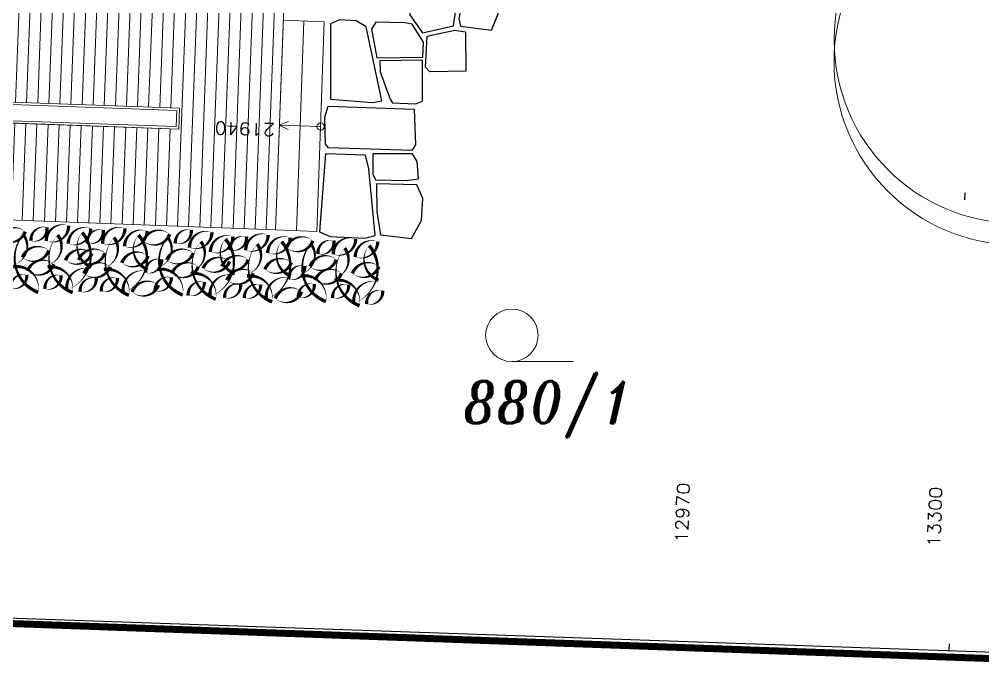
# Model space of a CAD drawing. Header units: metres. Extents: x -442 to 316, y -503 to 125.
# Drawn here: x 108.64 to 122.41, y -472.52 to -463.14 of the extents above; entities that cross this region are included whole.
import ezdxf

# ---------------------------------------------------------------- set-up
doc = ezdxf.new("R2010")
doc.units = ezdxf.units.M
doc.linetypes.add('PUNKT', pattern=[6.35, 0, -6.35])
doc.linetypes.add('ČÁRKOVANÁ', pattern=[19.05, 12.7, -6.35])
doc.layers.add('FLOATING-WINDOWS', color=2, linetype='Continuous', plot=False)
for name, color, linetype in [('katastr', 3, 'Continuous'), ('SRAFA', 251, 'Continuous'), ('SRAFY', 3, 'Continuous'), ('SRAFY-TERÉN', 253, 'Continuous'), ('stávající stromy', 86, 'Continuous')]:
    doc.layers.add(name, color=color, linetype=linetype)
doc.layers.add('Standard', color=7, linetype='Continuous', lineweight=25)
doc.layers.add('ZNAÈKY KULTUR', color=7, linetype='Continuous', lineweight=0)
doc.styles.add('ITALICT', font='ITALICT')
doc.styles.add('SIMPLEX', font='simplex.shx')

# ---------------------------------------------------------------- blocks, each defined once
blk = doc.blocks.new('3$04')
at = {"layer": 'ZNAÈKY KULTUR', "color": 7, "linetype": 'Continuous', "lineweight": 0}
blk.add_line((0.008, 0), (1.758, 0), dxfattribs=at)
blk.add_circle((0.008, 0.75), 0.75, dxfattribs=at)

msp = doc.modelspace()

# ---------------------------------------------------------------- hatches: boundary and pattern name
at = {"layer": 'SRAFA', "linetype": 'Continuous', "lineweight": 0, "ltscale": 20}
h = msp.add_hatch(dxfattribs=at)
h.set_pattern_fill('LINE', color=256, scale=0.05, style=0)
h.set_pattern_definition([(267.8582, (108.51114, -457.82255), (0.158639, -0.005933), [])])
edge = h.paths.add_edge_path()
edge.add_line((108.511144, -457.822551), (108.268387, -464.313558))
edge.add_line((108.268387, -464.313558), (110.929176, -464.406659))
edge.add_line((110.929176, -464.406659), (110.918685, -464.706476))
edge.add_line((110.918685, -464.706476), (108.257415, -464.606947))
edge.add_line((108.257415, -464.606947), (108.205425, -465.997086))
edge.add_line((108.205425, -465.997086), (112.302561, -466.150315))
edge.add_line((112.302561, -466.150315), (112.440072, -462.473426))
edge.add_arc((112.904887, -461.822314), 0.8, 197.2546123, 234.4777747, ccw=False)
edge.add_line((112.140891, -462.059608), (110.91199, -458.103028))
edge.add_arc((111.675987, -457.865733), 0.8, 103.8646861, 197.2546123, ccw=False)
edge.add_line((111.484283, -457.089041), (108.511144, -457.822551))

# ---------------------------------------------------------------- linework, layer by layer
at = {"layer": 'FLOATING-WINDOWS', "linetype": 'PUNKT', "lineweight": 25}
msp.add_line((121.932888, -472.166114), (122.397902, -458.874246), dxfattribs=at)
at = {"layer": 'FLOATING-WINDOWS', "linetype": 'Continuous', "lineweight": 0, "flags": 128}
msp.add_lwpolyline([(108.511144, -457.822551), (108.268387, -464.313558), (110.929176, -464.406659), (110.918685, -464.706476), (108.257415, -464.606947), (108.205425, -465.997086), (112.302561, -466.150315), (112.440072, -462.473426, -0.163860057), (112.140891, -462.059608), (110.91199, -458.103028, -0.431650805), (111.484283, -457.089041)], format="xyb", close=True, dxfattribs=at)
at = {"layer": 'SRAFA', "color": 1, "linetype": 'ČÁRKOVANÁ', "lineweight": 0, "ltscale": 0.0075, "const_width": 0.1, "flags": 128}
msp.add_lwpolyline([(93.392347, -449.275875), (128.696861, -450.515675), (127.923035, -472.47206), (92.624523, -471.207916)], close=True, dxfattribs=at)
at = {"layer": 'SRAFY', "linetype": 'Continuous', "lineweight": 0}
for p, q in [((112.302561, -466.150315), (112.440072, -462.473426)), ((112.414679, -463.152402), (112.999856, -463.172874)), ((112.602377, -466.160804), (112.707268, -463.162638)), ((112.894966, -466.17104), (112.999856, -463.172874)), ((112.355006, -464.651232), (112.48883, -464.5993)), ((112.947411, -464.671957), (112.355006, -464.651232)), ((112.355006, -464.651232), (112.484874, -464.712389)), ((108.205425, -465.997086), (112.302561, -466.150315)), ((112.302561, -466.150315), (112.894966, -466.17104))]:
    msp.add_line(p, q, dxfattribs=at)
for points in [[(108.268387, -464.313558), (110.929176, -464.406659), (110.918685, -464.706476), (108.257175, -464.61335)], [(108.267079, -464.348534), (110.892974, -464.440414), (110.884931, -464.670273), (108.258483, -464.578374)]]:
    msp.add_lwpolyline(points, dxfattribs=at)
at = {"layer": 'SRAFY', "linetype": 'Continuous', "ltscale": 0.001}
for points in [[(109.036415, -466.11319, 0, 0, 0.520567051), (109.036415, -466.11319, 0, 0.05, 0.520567051), (108.807276, -466.305005, 0, 0.05, 0.520567051), (109.036415, -466.11319, 0.05, 0.05, 0)], [(109.347217, -466.089442, 0, 0, 0.520567051), (109.347217, -466.089442, 0, 0.05, 0.520567051), (109.025628, -466.308276, 0, 0.05, 0.520567051), (109.347217, -466.089442, 0.05, 0.05, 0)], [(108.725655, -466.174101, 0, 0, 0.520567051), (108.725655, -466.174101, 0, 0.05, 0.520567051), (108.349048, -466.271443, 0, 0.05, 0.520567051), (108.725655, -466.174101, 0.05, 0.05, 0)], [(109.4019, -467.046196, 0, 0, 0.520567051), (109.4019, -467.046196, 0, 0.05, 0.520567051), (109.044689, -466.681028, 0, 0.05, 0.520567051), (109.053353, -466.650554, 0, 0.05, 0.520567051), (109.188553, -466.221289, 0, 0.05, 0.520567051), (109.4019, -467.046196, 0.05, 0.05, 0)], [(109.539515, -466.185105, 0, 0, 0.520567051), (109.539515, -466.185105, 0, 0.05, 0.520567051), (109.67218, -466.678407, 0, 0.05, 0.520567051), (109.649705, -466.700736, 0, 0.05, 0.520567051), (109.321638, -467.008826, 0, 0.05, 0.520567051), (109.539515, -466.185105, 0.05, 0.05, 0)], [(109.661559, -466.128953, 0, 0, 0.520567051), (109.661559, -466.128953, 0, 0.05, 0.520567051), (109.33997, -466.347788, 0, 0.05, 0.520567051), (109.661559, -466.128953, 0.05, 0.05, 0)], [(109.841097, -466.149868, 0, 0, 0.520567051), (109.841097, -466.149868, 0, 0.05, 0.520567051), (109.611958, -466.341683, 0, 0.05, 0.520567051), (109.841097, -466.149868, 0.05, 0.05, 0)], [(110.151898, -466.126119, 0, 0, 0.520567051), (110.151898, -466.126119, 0, 0.05, 0.520567051), (109.83031, -466.344954, 0, 0.05, 0.520567051), (110.151898, -466.126119, 0.05, 0.05, 0)], [(110.344197, -466.221782, 0, 0, 0.520567051), (110.344197, -466.221782, 0, 0.05, 0.520567051), (110.476862, -466.715085, 0, 0.05, 0.520567051), (110.454387, -466.737414, 0, 0.05, 0.520567051), (110.12632, -467.045504, 0, 0.05, 0.520567051), (110.344197, -466.221782, 0.05, 0.05, 0)], [(110.46624, -466.165631, 0, 0, 0.520567051), (110.46624, -466.165631, 0, 0.05, 0.520567051), (110.144652, -466.384466, 0, 0.05, 0.520567051), (110.46624, -466.165631, 0.05, 0.05, 0)], [(110.790087, -466.210779, 0, 0, 0.520567051), (110.790087, -466.210779, 0, 0.05, 0.520567051), (110.413481, -466.30812, 0, 0.05, 0.520567051), (110.790087, -466.210779, 0.05, 0.05, 0)], [(111.100848, -466.149868, 0, 0, 0.520567051), (111.100848, -466.149868, 0, 0.05, 0.520567051), (110.871708, -466.341683, 0, 0.05, 0.520567051), (111.100848, -466.149868, 0.05, 0.05, 0)], [(111.394006, -466.183429, 0, 0, 0.520567051), (111.394006, -466.183429, 0, 0.05, 0.520567051), (111.072418, -466.402263, 0, 0.05, 0.520567051), (111.394006, -466.183429, 0.05, 0.05, 0)], [(111.693802, -466.244753, 0, 0, 0.520567051), (111.693802, -466.244753, 0, 0.05, 0.520567051), (111.372213, -466.463587, 0, 0.05, 0.520567051), (111.693802, -466.244753, 0.05, 0.05, 0)], [(111.887887, -466.243855, 0, 0, 0.520567051), (111.887887, -466.243855, 0, 0.05, 0.520567051), (111.658747, -466.43567, 0, 0.05, 0.520567051), (111.887887, -466.243855, 0.05, 0.05, 0)], [(112.198688, -466.220107, 0, 0, 0.520567051), (112.198688, -466.220107, 0, 0.05, 0.520567051), (111.8771, -466.438941, 0, 0.05, 0.520567051), (112.198688, -466.220107, 0.05, 0.05, 0)], [(112.51303, -466.259618, 0, 0, 0.520567051), (112.51303, -466.259618, 0, 0.05, 0.520567051), (112.191441, -466.478453, 0, 0.05, 0.520567051), (112.51303, -466.259618, 0.05, 0.05, 0)], [(110.206582, -467.082873, 0, 0, 0.520567051), (110.206582, -467.082873, 0, 0.05, 0.520567051), (109.849371, -466.717705, 0, 0.05, 0.520567051), (109.858034, -466.687231, 0, 0.05, 0.520567051), (109.993234, -466.257967, 0, 0.05, 0.520567051), (110.206582, -467.082873, 0.05, 0.05, 0)], [(111.44869, -467.140183, 0, 0, 0.520567051), (111.44869, -467.140183, 0, 0.05, 0.520567051), (111.091479, -466.775015, 0, 0.05, 0.520567051), (111.100142, -466.744541, 0, 0.05, 0.520567051), (111.235342, -466.315276, 0, 0.05, 0.520567051), (111.44869, -467.140183, 0.05, 0.05, 0)], [(111.586305, -466.279092, 0, 0, 0.520567051), (111.586305, -466.279092, 0, 0.05, 0.520567051), (111.71897, -466.772394, 0, 0.05, 0.520567051), (111.696495, -466.794724, 0, 0.05, 0.520567051), (111.368428, -467.102813, 0, 0.05, 0.520567051), (111.586305, -466.279092, 0.05, 0.05, 0)], [(112.253372, -467.17686, 0, 0, 0.520567051), (112.253372, -467.17686, 0, 0.05, 0.520567051), (111.896161, -466.811693, 0, 0.05, 0.520567051), (111.904824, -466.781219, 0, 0.05, 0.520567051), (112.040024, -466.351954, 0, 0.05, 0.520567051), (112.253372, -467.17686, 0.05, 0.05, 0)], [(112.390987, -466.31577, 0, 0, 0.520567051), (112.390987, -466.31577, 0, 0.05, 0.520567051), (112.523651, -466.809072, 0, 0.05, 0.520567051), (112.501176, -466.831401, 0, 0.05, 0.520567051), (112.17311, -467.139491, 0, 0.05, 0.520567051), (112.390987, -466.31577, 0.05, 0.05, 0)], [(112.836877, -466.304766, 0, 0, 0.520567051), (112.836877, -466.304766, 0, 0.05, 0.520567051), (112.46027, -466.402108, 0, 0.05, 0.520567051), (112.836877, -466.304766, 0.05, 0.05, 0)], [(113.138815, -466.301165, 0, 0, 0.520567051), (113.138815, -466.301165, 0, 0.05, 0.520567051), (112.909675, -466.49298, 0, 0.05, 0.520567051), (113.138815, -466.301165, 0.05, 0.05, 0)], [(113.449616, -466.277416, 0, 0, 0.520567051), (113.449616, -466.277416, 0, 0.05, 0.520567051), (113.128028, -466.496251, 0, 0.05, 0.520567051), (113.449616, -466.277416, 0.05, 0.05, 0)], [(113.641915, -466.373079, 0, 0, 0.520567051), (113.641915, -466.373079, 0, 0.05, 0.520567051), (113.774579, -466.866382, 0, 0.05, 0.520567051), (113.752104, -466.888711, 0, 0.05, 0.520567051), (113.424038, -467.196801, 0, 0.05, 0.520567051), (113.641915, -466.373079, 0.05, 0.05, 0)], [(113.763958, -466.316928, 0, 0, 0.520567051), (113.763958, -466.316928, 0, 0.05, 0.520567051), (113.442369, -466.535762, 0, 0.05, 0.520567051), (113.763958, -466.316928, 0.05, 0.05, 0)], [(109.061759, -466.443952, 0, 0, 0.520567051), (109.061759, -466.443952, 0, 0.05, 0.520567051), (108.685152, -466.541293, 0, 0.05, 0.520567051), (109.061759, -466.443952, 0.05, 0.05, 0)], [(109.677461, -466.48517, 0, 0, 0.520567051), (109.677461, -466.48517, 0, 0.05, 0.520567051), (109.300854, -466.582511, 0, 0.05, 0.520567051), (109.677461, -466.48517, 0.05, 0.05, 0)], [(109.86644, -466.480629, 0, 0, 0.520567051), (109.86644, -466.480629, 0, 0.05, 0.520567051), (109.489834, -466.577971, 0, 0.05, 0.520567051), (109.86644, -466.480629, 0.05, 0.05, 0)], [(110.482143, -466.521847, 0, 0, 0.520567051), (110.482143, -466.521847, 0, 0.05, 0.520567051), (110.105536, -466.619189, 0, 0.05, 0.520567051), (110.482143, -466.521847, 0.05, 0.05, 0)], [(111.126191, -466.480629, 0, 0, 0.520567051), (111.126191, -466.480629, 0, 0.05, 0.520567051), (110.749585, -466.577971, 0, 0.05, 0.520567051), (111.126191, -466.480629, 0.05, 0.05, 0)], [(111.91323, -466.574617, 0, 0, 0.520567051), (111.91323, -466.574617, 0, 0.05, 0.520567051), (111.536624, -466.671958, 0, 0.05, 0.520567051), (111.91323, -466.574617, 0.05, 0.05, 0)], [(113.172981, -466.574617, 0, 0, 0.520567051), (113.172981, -466.574617, 0, 0.05, 0.520567051), (112.796374, -466.671958, 0, 0.05, 0.520567051), (113.172981, -466.574617, 0.05, 0.05, 0)], [(113.5043, -467.23417, 0, 0, 0.520567051), (113.5043, -467.23417, 0, 0.05, 0.520567051), (113.147089, -466.869002, 0, 0.05, 0.520567051), (113.155752, -466.838528, 0, 0.05, 0.520567051), (113.290952, -466.409264, 0, 0.05, 0.520567051), (113.5043, -467.23417, 0.05, 0.05, 0)], [(109.134112, -466.639053, 0, 0, 0.520567051), (109.134112, -466.639053, 0, 0.05, 0.520567051), (108.757506, -466.736395, 0, 0.05, 0.520567051), (109.134112, -466.639053, 0.05, 0.05, 0)], [(109.938794, -466.675731, 0, 0, 0.520567051), (109.938794, -466.675731, 0, 0.05, 0.520567051), (109.562188, -466.773073, 0, 0.05, 0.520567051), (109.938794, -466.675731, 0.05, 0.05, 0)], [(110.675078, -466.569997, 0, 0, 0.520567051), (110.675078, -466.569997, 0, 0.05, 0.520567051), (110.445939, -466.761812, 0, 0.05, 0.520567051), (110.675078, -466.569997, 0.05, 0.05, 0)], [(111.198544, -466.675731, 0, 0, 0.520567051), (111.198544, -466.675731, 0, 0.05, 0.520567051), (110.821938, -466.773073, 0, 0.05, 0.520567051), (111.198544, -466.675731, 0.05, 0.05, 0)], [(111.645604, -466.599879, 0, 0, 0.520567051), (111.645604, -466.599879, 0, 0.05, 0.520567051), (111.268998, -466.697221, 0, 0.05, 0.520567051), (111.645604, -466.599879, 0.05, 0.05, 0)], [(112.528932, -466.615835, 0, 0, 0.520567051), (112.528932, -466.615835, 0, 0.05, 0.520567051), (112.152326, -466.713176, 0, 0.05, 0.520567051), (112.528932, -466.615835, 0.05, 0.05, 0)], [(112.721868, -466.663984, 0, 0, 0.520567051), (112.721868, -466.663984, 0, 0.05, 0.520567051), (112.492728, -466.855799, 0, 0.05, 0.520567051), (112.721868, -466.663984, 0.05, 0.05, 0)], [(113.77986, -466.673144, 0, 0, 0.520567051), (113.77986, -466.673144, 0, 0.05, 0.520567051), (113.403254, -466.770486, 0, 0.05, 0.520567051), (113.77986, -466.673144, 0.05, 0.05, 0)], [(108.747241, -466.791846, 0, 0, 0.520567051), (108.747241, -466.791846, 0, 0.05, 0.520567051), (108.518102, -466.983662, 0, 0.05, 0.520567051), (108.747241, -466.791846, 0.05, 0.05, 0)], [(109.23711, -466.80032, 0, 0, 0.520567051), (109.23711, -466.80032, 0, 0.05, 0.520567051), (109.007971, -466.992135, 0, 0.05, 0.520567051), (109.23711, -466.80032, 0.05, 0.05, 0)], [(111.985584, -466.769718, 0, 0, 0.520567051), (111.985584, -466.769718, 0, 0.05, 0.520567051), (111.608977, -466.86706, 0, 0.05, 0.520567051), (111.985584, -466.769718, 0.05, 0.05, 0)], [(113.245334, -466.769718, 0, 0, 0.520567051), (113.245334, -466.769718, 0, 0.05, 0.520567051), (112.868728, -466.86706, 0, 0.05, 0.520567051), (113.245334, -466.769718, 0.05, 0.05, 0)], [(109.739371, -466.839834, 0, 0, 0.520567051), (109.739371, -466.839834, 0, 0.05, 0.520567051), (109.510232, -467.031649, 0, 0.05, 0.520567051), (109.739371, -466.839834, 0.05, 0.05, 0)], [(110.041792, -466.836998, 0, 0, 0.520567051), (110.041792, -466.836998, 0, 0.05, 0.520567051), (109.812652, -467.028813, 0, 0.05, 0.520567051), (110.041792, -466.836998, 0.05, 0.05, 0)], [(110.630792, -466.939357, 0, 0, 0.520567051), (110.630792, -466.939357, 0, 0.05, 0.520567051), (110.254185, -467.036698, 0, 0.05, 0.520567051), (110.630792, -466.939357, 0.05, 0.05, 0)], [(110.811673, -466.828524, 0, 0, 0.520567051), (110.811673, -466.828524, 0, 0.05, 0.520567051), (110.582534, -467.020339, 0, 0.05, 0.520567051), (110.811673, -466.828524, 0.05, 0.05, 0)], [(111.2839, -466.894307, 0, 0, 0.520567051), (111.2839, -466.894307, 0, 0.05, 0.520567051), (111.05476, -467.086122, 0, 0.05, 0.520567051), (111.2839, -466.894307, 0.05, 0.05, 0)], [(111.804659, -466.928675, 0, 0, 0.520567051), (111.804659, -466.928675, 0, 0.05, 0.520567051), (111.57552, -467.12049, 0, 0.05, 0.520567051), (111.804659, -466.928675, 0.05, 0.05, 0)], [(112.088582, -466.930985, 0, 0, 0.520567051), (112.088582, -466.930985, 0, 0.05, 0.520567051), (111.859442, -467.1228, 0, 0.05, 0.520567051), (112.088582, -466.930985, 0.05, 0.05, 0)], [(112.858463, -466.922511, 0, 0, 0.520567051), (112.858463, -466.922511, 0, 0.05, 0.520567051), (112.629323, -467.114327, 0, 0.05, 0.520567051), (112.858463, -466.922511, 0.05, 0.05, 0)], [(113.348332, -466.930985, 0, 0, 0.520567051), (113.348332, -466.930985, 0, 0.05, 0.520567051), (113.119193, -467.1228, 0, 0.05, 0.520567051), (113.348332, -466.930985, 0.05, 0.05, 0)], [(112.677581, -467.033344, 0, 0, 0.520567051), (112.677581, -467.033344, 0, 0.05, 0.520567051), (112.300975, -467.130686, 0, 0.05, 0.520567051), (112.677581, -467.033344, 0.05, 0.05, 0)], [(113.835024, -467.017056, 0, 0, 0.520567051), (113.835024, -467.017056, 0, 0.05, 0.520567051), (113.605884, -467.208871, 0, 0.05, 0.520567051), (113.835024, -467.017056, 0.05, 0.05, 0)]]:
    msp.add_lwpolyline(points, format="xyseb", close=True, dxfattribs=at)
for points in [[(108.697959, -466.217414, 0.013578, 0.05, 0.520567051), (108.911306, -467.04232, 0, 0, 0), (108.911306, -467.04232, 0, 0.05, 0.520567051), (108.554095, -466.677153, 0, 0.05, 0.520567051), (108.562759, -466.646679, 0, 0.042629, 0.520567051), (108.697959, -466.217414, 0, 0.042629, 0.433688771)], [(110.762391, -466.254092, 0.013578, 0.05, 0.520567051), (110.975738, -467.078998, 0, 0, 0), (110.975738, -467.078998, 0, 0.05, 0.520567051), (110.618527, -466.71383, 0, 0.05, 0.520567051), (110.627191, -466.683356, 0, 0.042629, 0.520567051), (110.762391, -466.254092, 0, 0.042629, 0.433688771)], [(112.80918, -466.348079, 0.013578, 0.05, 0.520567051), (113.022528, -467.172985, 0, 0, 0), (113.022528, -467.172985, 0, 0.05, 0.520567051), (112.665317, -466.807818, 0, 0.05, 0.520567051), (112.67398, -466.777344, 0, 0.042629, 0.520567051), (112.80918, -466.348079, 0, 0.042629, 0.433688771)]]:
    msp.add_lwpolyline(points, format="xyseb", dxfattribs=at)
at = {"layer": 'SRAFY', "linetype": 'Continuous', "lineweight": 0}
msp.add_circle((112.947411, -464.671957), 0.052279, dxfattribs=at)
at = {"layer": 'SRAFY-TERÉN'}
for points in [[(115.084899, -462.391696), (114.92552, -463.125854), (114.949638, -463.237901), (115.391838, -463.294161), (115.484296, -463.061083), (115.538567, -462.787819), (115.471858, -462.433075), (115.084899, -462.391696)], [(114.405379, -463.332677), (114.84874, -463.232061), (114.876603, -463.037561), (114.959987, -462.6367), (114.949636, -462.587786), (114.256413, -462.628736), (114.2252, -463.074493), (114.405379, -463.332677)], [(113.087943, -464.27808), (113.683414, -464.326609), (113.822094, -464.305449), (113.600356, -463.246394), (113.454755, -463.158146), (113.219225, -463.14608), (113.090875, -463.202691), (113.087943, -464.27808)], [(113.753569, -463.687035), (114.410045, -463.677296), (114.418222, -463.466756), (114.254654, -463.205146), (114.157427, -463.189132), (113.736471, -463.178731), (113.673295, -463.280376), (113.753569, -463.687035)], [(115.023029, -463.878058), (114.510276, -463.889072), (114.444915, -463.824236), (114.471111, -463.380663), (114.576929, -463.355929), (114.866398, -463.292213), (115.021269, -463.318604), (115.023029, -463.878058)], [(114.404984, -463.723725), (113.79455, -463.732735), (113.798361, -463.889993), (113.940938, -464.278764), (113.97606, -464.33157), (114.310545, -464.347343), (114.406103, -464.308536), (114.404984, -463.723725)], [(114.251449, -465.011562), (113.059155, -464.976151), (113.016545, -464.923199), (113.007434, -464.538112), (113.057899, -464.380286), (114.282844, -464.423141), (114.306044, -464.932473), (114.251449, -465.011562)], [(113.635828, -465.277188), (113.591529, -465.081205), (113.019857, -465.061205), (112.929603, -466.17815), (113.085136, -466.244937), (113.58576, -466.267009), (113.729275, -466.228775), (113.635828, -465.277188)], [(113.731121, -465.434609), (114.174523, -465.444714), (114.348545, -465.418661), (114.326522, -465.16987), (114.263086, -465.059696), (113.692205, -465.059945), (113.694611, -465.34987), (113.731121, -465.434609)], [(113.748728, -465.488093), (113.750804, -465.884154), (113.802672, -466.21785), (114.244871, -466.27411), (114.391772, -466.014324), (114.407114, -465.698467), (114.324892, -465.503203), (113.748728, -465.488093)]]:
    msp.add_lwpolyline(points, dxfattribs=at)
at = {"layer": 'Standard', "color": 7, "linetype": 'ByBlock', "lineweight": 25}
msp.add_line((93.002304, -471.153981), (127.84099, -472.372808), dxfattribs=at)
at = {"layer": 'stávající stromy', "linetype": 'Continuous', "lineweight": 0}
for centre in [(122.911202, -463.432425), (122.90985, -463.740557)]:
    msp.add_circle(centre, 2.622815, dxfattribs=at)

# ---------------------------------------------------------------- block references
at = {"layer": 'katastr', "linetype": 'Continuous', "lineweight": 0, "xscale": 0.500023365020752, "yscale": 0.500023365020752, "zscale": 0.5}
msp.add_blockref('3$04', (115.678194, -468.031482), dxfattribs=at)

# ---------------------------------------------------------------- texts
at = {"layer": 'FLOATING-WINDOWS', "linetype": 'ByBlock', "lineweight": 25, "char_height": 0.18, "attachment_point": 7, "style": 'SIMPLEX'}
for s, insert, width, rotation in [('\\W1.12;21940', (112.298729, -464.630618), 0.862674, 177.9963312), ('\\W1.12;12970', (118.195696, -470.630066), 0.862674, 87.9963312), ('\\W1.12;13300', (121.802862, -470.686855), 0.850674, 87.9963312)]:
    msp.add_mtext(s, dxfattribs=dict(at, insert=insert, width=width, rotation=rotation))
at = {"layer": 'katastr', "linetype": 'Continuous', "lineweight": 0, "style": 'ITALICT', "width": 0.882354}
msp.add_text('880/1', height=0.600028, dxfattribs=at).set_placement((114.989641, -468.910857))

doc.saveas('drawing.dxf')
